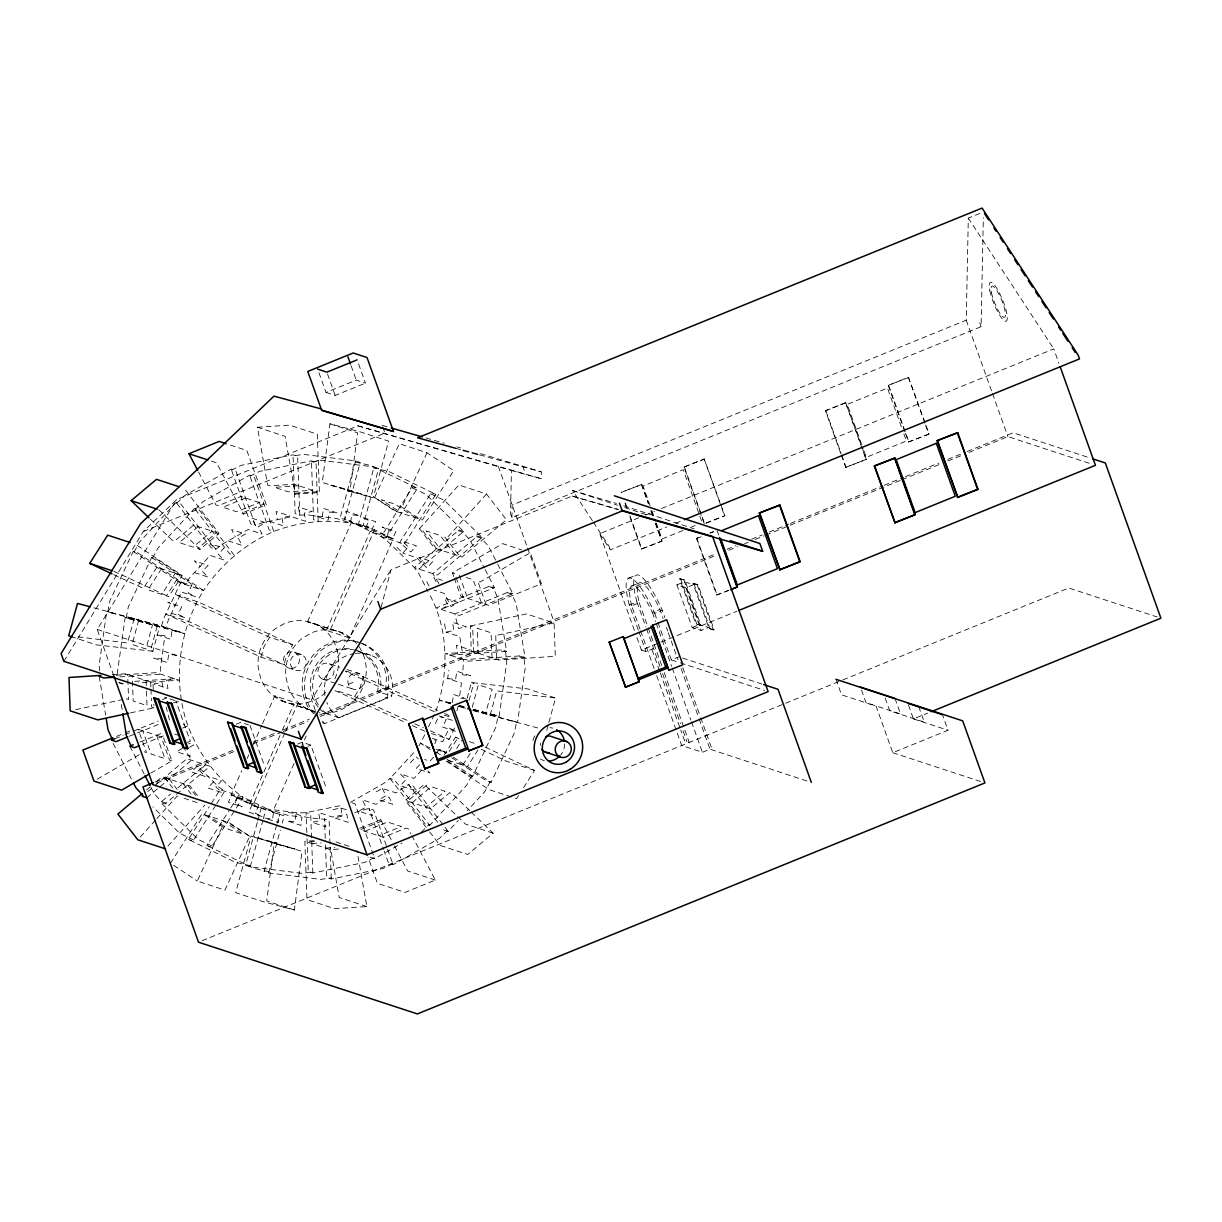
<?xml version="1.0" encoding="UTF-8"?>
<svg xmlns="http://www.w3.org/2000/svg" width="1222" height="1222" viewBox="0 0 1222 1222"><rect width="100%" height="100%" fill="white"/><g stroke="black" fill="none" stroke-linecap="round" stroke-linejoin="round"><path stroke-width="0.75" stroke-dasharray="5 3.75" d="M63.88 661.316L143.341 531.478L176.686 499.584L357.893 425.836L511.422 470.485L510.536 513.759L511.926 517.639L981.098 326.671L983.328 217.592M511.926 517.639L512.186 504.992L966.22 320.179L968.313 218.112L981.755 212.643M511.422 470.485L541.209 478.688L541.346 471.891L478.81 453.148M322.394 722.828L324.701 723.577L387.542 697.991L388.733 678.363A43.977 42.098 -71.9 0 0 362.048 643.398M329.925 423.79L357.572 432.848L349.92 491.55L347.613 490.786L373.184 497.751L388.581 441.127L360.948 432.069L329.925 423.79L322.272 482.491L370.892 497.003M294.365 910.023L266.717 900.95L274.354 842.264L276.661 843.012L251.09 836.047L235.693 892.671L263.341 901.744L294.365 910.023L302.002 851.322L253.397 836.81M119.817 676.866L160.708 674.162L160.632 666.326L164.924 635.791L156.951 634.798L170.775 639.32L171.951 631.041L179.924 632.034L125.163 617.416L117.541 671.52L118.152 676.942M322.303 516.723L323.463 508.428L337.287 512.965L329.314 511.972L328.138 520.251L314.314 515.73M288.163 812.554L296.136 813.547L294.96 821.841L286.987 820.848L300.811 825.385L301.987 817.09L287.567 815.288L273.743 810.751L272.567 819.046L264.594 818.053L278.417 822.574L279.594 814.295L272.369 812.141L276.966 813.653L243.132 797.218L220.097 789.672L210.199 805.237M465.735 698.816L459.35 698.022L461.458 683.037L447.634 678.5L448.81 670.206M452.339 702.772L453.499 694.478L463.871 697.884M473.556 709.57L499.111 716.398L506.733 662.293L505.511 651.433L500.898 649.936M107.796 611.657L109.873 600.857L133.213 551.412L137.826 552.924L185.102 584.483L189.486 577.96L210.23 555.414L224.054 559.951L218.295 554.269L223.916 548.143L210.092 543.622L215.866 549.289L221.93 544.447L248.234 529.477L262.058 533.999L258.316 526.713L265.449 522.649L251.625 518.113L255.367 525.414L262.547 522.711L291.814 516.753L305.637 521.29L304.293 513.103L312.236 511.483L298.412 506.947L299.772 515.149L307.333 514.859L336.707 518.525L350.531 523.047L351.707 514.768L359.68 515.76L345.857 511.224L344.696 519.518L351.921 521.657L347.308 520.16L381.142 536.595L404.177 544.141L435.872 494.33L388.718 471.432L373.749 468.041M126.233 617.706L128.31 606.906L151.65 557.461L156.263 558.973L203.539 590.516C179.97 628.475 173.096 675.567 185.484 718.567C195.673 750.339 215.683 778.139 243.132 797.218L211.437 847.029L206.839 845.517L229.614 809.712M381.111 607.456L390.948 569.803L572.156 496.056L617.736 509.162M134.114 618.683L127.516 642.955L74.374 636.433M138.712 620.196L132.113 644.468L145.937 648.989L152.536 624.732M157.149 626.229L150.55 650.501L152.857 651.265L159.456 626.993L131.808 617.935M257.277 822.528L245.622 865.359L250.235 866.872L302.292 873.379L312.801 871.821M257.766 820.741L261.157 808.246L298.504 812.92L306.08 812.615L343.306 805.069M355.617 460.893L340.083 518.006L344.696 519.518L360.215 462.405L355.617 460.893L303.56 454.385L293.051 455.943M250.235 866.872L262.822 820.604M263.31 818.786L265.77 809.758L253.932 806.108L258.545 807.62L231.936 794.697L228.346 802.274L242.17 806.795L234.945 803.282L238.519 795.705L230.607 808.154M276.676 825.003L264.059 871.408L268.672 872.92L320.714 879.412L331.223 877.87M277.165 823.216L279.594 814.295L284.191 815.807L282.236 823.032M133.213 551.412L180.489 582.97L203.539 590.516C220.953 564.442 244.935 543.897 273.804 531.448C302.46 520.541 333.27 518.25 363.117 525.567L378.652 468.454L374.039 466.941L358.52 524.055L370.342 527.705L365.745 526.193L372.068 529.263L375.643 521.687L361.819 517.166L369.044 520.664L365.47 528.24L358.245 524.742M268.672 872.92L280.312 830.074M467.186 698.159L471.417 682.548L527.904 688.948L555.552 698.006L548.709 723.18M469.019 700.634L473.724 683.312L471.417 682.548M472.211 707.355L478.337 684.824L492.161 689.345L485.562 713.617M490.159 715.13L496.758 690.858L555.552 698.006M546.753 730.374L548.22 724.982M93.804 607.792L161.487 625.985L163.748 618.454L180.489 582.97M260.912 657.069L264.044 646.575L269.665 637.227L292.7 644.773L287.078 654.137L283.947 664.615L260.912 657.069L165.825 614.04L188.86 621.601L283.947 664.615M345.643 670.939L363.377 676.744L360.23 687.238L354.609 696.586L335.118 690.201M456.829 710.837L458.174 706.301L465.475 708.256M294.013 763.521L272.766 811.622L249.731 804.061L231.019 794.972L241.773 770.639M247.15 758.465L248.692 754.982M253.29 744.549L261.737 725.425M262.516 723.684L274.797 695.868L297.832 703.414L306.722 709.004L315.093 711.494L283.687 701.459L274.797 695.868M307.501 621.815L351.508 522.191L374.543 529.737L393.255 538.826L349.477 637.945L326.442 630.384L317.552 624.793L307.501 621.815L340.587 632.354L349.477 637.945M249.731 804.061L281.595 731.917M282.358 730.206L293.738 704.437M326.442 630.384L370.22 531.28L393.255 538.826M284.787 732.986L254.069 802.533L231.019 794.972M285.551 731.245L297.832 703.414M330.536 629.376L374.543 529.737M300.841 748.063L306.157 736.041M170.53 863.19L201.951 813.821L229.599 822.88L249.685 836.276L224.955 890.12L197.307 881.062L222.037 827.218L224.344 827.981L204.257 814.57M374.604 497.522L399.319 443.678L426.967 452.736L453.759 470.623L422.338 519.992L394.691 510.933L374.604 497.522L396.982 511.682M426.967 452.736L402.237 506.58L399.945 505.832L420.032 519.243M252.206 804.55L248.631 812.126L262.455 816.647L255.23 813.134L258.804 805.558L244.98 801.036M424.737 734.85L418.993 745.894M428.464 726.922L435.414 712.212L345.521 671.535M435.903 711.189C448.963 673.551 448.978 628.536 428.861 593.235M435.399 723.531L438.973 715.955L452.797 720.491M434.727 743.77L436.147 740.731L431.824 738.638M431.473 733.567L449.192 739.386L455.363 726.311M447.542 761.169L468.026 774.84L472.624 776.352L495.964 726.907L498.041 716.107L493.444 714.595M451.789 757.747L486.448 780.889L491.061 782.401L514.401 732.94L516.478 722.156L511.865 720.644M134.13 552.023L139.323 542.339L176.09 502.395L180.688 503.907L215.866 549.289L211.253 547.792L176.09 502.395M152.567 558.072L157.745 548.388L194.512 508.428L199.125 509.941L234.303 555.338L229.69 553.826L194.512 508.428M471.707 775.741L466.529 785.425L429.762 825.385L425.149 823.872L389.986 778.475L415.113 751.179M490.144 781.775L484.951 791.474L467.201 810.751M113.845 675.812L97.225 629.422L176.686 499.584M315.322 710.349L311.488 699.641L390.948 569.803M161.457 568.704L147.999 589.859L161.823 594.396L175.281 573.225M113.692 574.676L143.386 588.347L156.859 567.191L179.894 574.737L166.421 595.908L168.728 596.657L182.2 575.501L135.321 544.218M250.541 865.756L235.556 862.381L188.402 839.468L209.206 806.795M215.683 805.359L193.015 840.98L188.402 839.468M216.691 803.786L224.711 791.184L218.524 786.815L197.292 765.889L191.655 772.014L205.479 776.55L199.721 770.868L205.342 764.743L175.983 789.427M355.312 462.008L370.297 465.399L417.435 488.296L385.755 538.092L389.329 530.516L382.104 527.018L395.928 531.539L392.354 539.116L379.294 532.777L365.47 528.24M443.998 755.288L455.546 737.156L457.853 737.905L448.23 753.027M456.692 748.49L462.451 739.417M462.817 765.109L470.516 753.012M478.001 749.987L467.415 766.622L444.38 759.061M518.586 795.522L516.601 798.653L513.148 797.523M523.581 787.686L534.549 770.44L483.194 746.214M436.544 753.241L439.172 749.33L446.931 752.951M140.331 836.948L155.576 820.023M156.859 818.618L177.175 796.041L179.481 796.805M419.452 528.698L458.83 484.981L486.478 494.039L506.412 519.762L462.038 557.049L434.39 547.991L419.452 528.698L421.758 529.462L436.697 548.739M167.979 846.006L204.822 805.115M486.478 494.039L447.099 537.756L444.793 537.008L459.732 556.3M396.982 547.441L402.741 553.123L408.377 546.998L402.618 541.315L416.427 545.852L410.806 551.977L399.579 542.629L431.259 492.833L435.872 494.33M213.483 781.836L207.847 787.961L221.671 792.482L215.897 786.815L221.533 780.69L207.709 776.153M410.409 762.803L416.045 756.678L418.352 758.954M419.558 764.804L416.167 768.485L429.991 773.007L427.685 770.731M421.682 770.089L414.044 778.399L400.22 773.862L405.994 779.544L400.358 785.67L414.182 790.191L408.408 784.509L396.081 792.925L382.257 788.389L375.123 792.452M433.566 757.182L429.869 761.214L424.676 759.504M443.586 829.906L448.184 831.418L458.326 820.405M176.778 503.265L184.553 495.643L231.141 469.095L235.754 470.607L255.367 525.414L250.77 523.902L231.141 469.095M195.199 509.314L202.974 501.677L249.578 475.144L254.191 476.656L273.804 531.448L269.191 529.936L249.578 475.144M421.3 832.136L429.075 824.499M447.512 830.532L439.721 838.17L393.133 864.718L388.52 863.206L384.227 851.215M198.285 526.606L179.267 542.583L193.091 547.105L212.109 531.127M150.382 519.151L172.348 540.323L174.654 541.071L193.672 525.093L216.706 532.639L197.689 548.617L199.996 549.381L219.013 533.388L184.14 488.388M146.487 789.992L150.795 786.388M156.508 781.576L162.236 776.764L189.884 785.822L199.079 797.691M147.755 791.612L153.361 786.922M154.751 785.746L186.92 758.709L209.955 766.255L165.199 803.877L160.601 802.365L170.393 794.132M146.777 797.829L191.518 760.221L183.728 747.665M412.211 487.761L426.05 494.391L463.673 531.448L418.932 569.07L424.569 562.945L418.795 557.263L432.619 561.799L426.982 567.909L416.565 557.644L402.741 553.123M430.648 493.795L444.487 500.424L482.11 537.497L437.369 575.104L414.319 567.558L387.313 540.964L381.142 536.595L412.837 486.784L417.435 488.296M469.783 810.69L451.926 793.49L449.62 792.742L430.602 808.72L407.568 801.174L426.585 785.181L424.278 784.432L405.261 800.41L428.51 830.425M412.181 802.686L431.183 786.693L445.007 791.23L426.004 807.207M471.157 812.004L493.138 833.175L467.782 854.484L440.134 845.425L429.67 831.922M97.225 779.208L142.562 752.737M453.729 576.54L452.445 572.965L502.639 543.637L521.641 549.869M150.78 773.144L171.828 760.848L163.488 737.569L135.856 728.495M182.292 748.475L176.579 751.729L190.403 756.25L188.157 751.881M189.517 747.345L193.809 744.901L188.616 743.205M350.47 802.365L383.907 783.317L389.986 778.475L394.584 779.987L429.762 825.385M370.098 857.157L374.696 858.669L402.007 843.119M231.523 470.165L241.146 465.338L293.005 454.798L297.618 456.31L299.772 515.149L295.159 513.637L293.005 454.798M249.96 476.198L259.568 471.371L311.442 460.847L316.04 462.359L318.194 521.183L313.58 519.671L311.442 460.847M374.314 857.6L364.706 862.427L312.847 872.966L308.234 871.454L307.028 838.368M392.751 863.649L383.128 868.475L331.269 879.015L326.656 877.503L325.327 840.721M318.942 372.725L325.984 392.43L356.259 380.103L365.47 383.128L357.786 361.636M325.984 392.43L335.21 395.439L365.47 383.128M245.561 498.011L222.862 507.252L236.686 511.774L259.385 502.532M198.514 471.921L215.958 504.976L218.249 505.74L240.963 496.499L263.998 504.044L241.299 513.286L243.59 514.05L266.304 504.808L246.844 450.475L227.842 444.243M162.312 699.671L166.849 697.823M634.371 630.399L599.727 533.678L638.602 517.853M645.674 514.981L654.503 511.392M661.56 508.505L1053.761 348.881L1058.894 363.209M116.426 736.408L123.483 733.536M125.255 732.818L130.555 730.664M114.776 738.775L123.132 735.369M124.797 734.697L131.472 731.978M133.137 731.291L158.188 721.102M129.303 736.24L160.739 723.455M485.149 569.589L494.406 587.645L440.974 609.381L448.123 605.318L444.38 598.032L458.204 602.553L451.055 606.616L444.289 593.449L433.932 590.043M599.727 533.678L610.328 549.885L666.769 526.911M675.583 523.322L680.883 521.168M139.888 742.09L163.259 732.574M142.5 744.412L163.458 735.888M182.674 728.068L187.898 725.929L183.3 724.432M497.675 564.136L512.843 593.678L459.411 615.43L436.376 607.869L489.793 586.132L494.406 587.645M682.961 530.455L662.003 538.978L656.321 523.092M691.683 526.911L695.181 525.491M187.256 742.365L190.281 741.128L175.831 700.771M236.243 724.172L240.78 722.324L248.463 724.845M348.346 684.335L355.908 681.25M628.49 578.22L636.051 575.15M631.759 585.918L639.32 582.833M155.194 781.988L233.982 749.911M253.244 742.075L274.263 733.521M283.015 729.962L309.273 719.269M319.584 715.069L716.26 553.612M726.876 549.289L735.705 545.699M751.606 539.223L762.223 534.915M769.28 532.028L788.725 524.116M790.497 523.398L882.391 485.989M884.163 485.271L903.593 477.359M905.365 476.641L938.939 462.985M947.783 459.38L965.456 452.186M967.213 451.468L1013.16 432.771L1089.062 457.639M156.34 783.21L235.693 750.904M253.336 743.724L281.549 732.253M283.305 731.535L308.005 721.484M320.24 716.504L716.398 555.246M728.77 550.221L737.599 546.616M744.672 543.744L748.2 542.308M755.272 539.437L764.101 535.832M765.873 535.114L900.14 480.46M901.897 479.742L940.772 463.932M947.829 461.045L961.974 455.302M969.031 452.415L1007.906 436.605L1091.872 464.131M319.293 708.363A35.453 33.941 -71.9 0 0 324.548 713.052L338.601 717.65L391.575 696.097A35.453 33.941 -71.9 0 0 355.327 653.419M679.722 578.846L684.671 579.9L700.786 624.916L700.023 625.221L695.837 623.862L679.722 578.846L684.671 579.9M676.896 584.849L684.457 581.764L693.454 584.712L685.878 587.782L676.896 584.849L692.187 627.528L701.168 630.476L708.729 627.39L695.837 623.862M638.327 630.109L629.345 605.043L636.922 601.957A48.468 10.876 67.9 0 1 638.48 575.073A48.468 10.876 67.9 0 1 662.263 610.267L664.829 617.431M639.992 629.086L631.652 605.791L639.228 602.721A40.876 9.18 67.9 0 1 641.26 582.833A40.876 9.18 67.9 0 1 659.956 609.518L663.164 618.469M297.588 744.091L302.124 742.243L310.877 745.115L325.892 787.029M693.027 583.551L697.976 584.605L714.091 629.62L713.327 629.926L709.142 628.566L693.027 583.551L697.976 584.605M307.852 746.352L310.877 745.115M631.652 605.791A40.876 9.18 67.9 0 1 633.683 585.903A40.876 9.18 67.9 0 1 652.395 612.589L659.956 609.518M629.345 605.043A48.468 10.876 67.9 0 1 630.903 578.143A48.468 10.876 67.9 0 1 654.702 613.352L662.263 610.267M692.187 627.528L699.748 624.457M636.922 637.563L641.413 650.104L659.086 642.909M660.858 642.192L736.82 611.275M641.413 650.104L646.026 651.601L653.587 648.531L651.295 647.767L659.62 671.061M709.142 628.566L714.091 629.62M657.894 622.303L671.367 659.911L678.928 656.84M359.726 828.302L380.684 819.763L382.99 820.527L360.276 829.753L383.326 837.314L406.025 828.073L408.331 828.822L410.943 833.786M364.889 831.266L387.588 822.024L401.412 826.561L378.713 835.802M202.042 940.757L841.042 680.669M842.798 679.951L1068.746 587.996L1157.28 617.003M656.672 675.644L681.677 745.496L702.406 752.294L709.982 749.208L807.742 781.255M411.814 835.436L435.353 880.069L405.078 892.396L377.43 883.338L368.021 857.05M908.511 705.109L913.445 718.918L927.59 713.159M835.985 679.31L841.53 694.829L876.098 706.148L892.763 752.721L948.012 730.237L942.452 714.717M641.779 484.431L621.173 492.405L641.779 484.431L648.745 503.892M704.254 523.673L683.984 467.048L704.147 458.922L724.86 515.699L704.682 523.826L701.52 514.981M683.984 467.048L704.59 459.075M840.644 453.194L825.446 410.729L845.609 402.603L861.25 445.22M904.723 431.381L888.257 385.388L908.42 377.247L925.329 423.408M825.446 410.729L846.052 402.756M888.257 385.388L908.847 377.415M630.048 517.166L641.443 549.014L662.049 541.041L655.71 523.352M705.934 522.985L724.86 515.699M641.443 549.014L662.049 541.041M841.286 454.966L845.716 467.354L866.322 459.38L861.892 446.992M905.365 433.153L908.526 441.997L929.132 434.024L925.955 425.18M845.716 467.354L866.322 459.38M908.526 441.997L929.132 434.024M728.938 590.425L716.749 595.007L696.479 538.398L701.52 536.366M709.921 532.975L713.281 531.616M696.479 538.398L701.947 536.534M710.349 533.143L713.709 531.784M716.749 595.007L728.511 590.272M75.627 709.661L122.658 699.549M470.348 625.97L526.438 613.933L554.085 622.991L555.307 656.321L498.912 660.033L471.264 650.975L470.348 625.97L472.654 626.733L473.571 651.723M130.403 712.884L153.926 707.828L153.789 704.269M554.085 622.991L497.996 635.043L495.689 634.279L496.606 659.284M444.594 623.923L445.938 632.11L453.881 630.506L452.537 622.303L466.361 626.84L458.418 628.459L454.798 613.918L508.23 592.166L512.843 593.678M173.57 702.665L178.336 701.688L164.512 697.166M332.995 809.606L340.953 807.986L347.858 810.247M354.777 812.523L368.907 808.399L373.504 809.911L393.133 864.718M311.473 461.992L321.982 460.434L374.039 466.941M257.43 427.257L289.645 425.134L317.292 434.192L319.431 492.527L295.25 494.116L292.959 493.367L317.124 491.763L294.074 484.218L269.909 485.806L267.618 485.058L257.43 427.257L285.077 436.315L295.25 494.116M298.687 485.73L274.522 487.318L288.346 491.855L312.511 490.266M112.21 674.636L125.362 673.78L153.01 682.838L153.33 691.759M116.289 675.277L156.111 672.65L179.145 680.211L138.239 682.899M488.754 586.545L493.367 588.057L497.782 597.894L506.611 651.372L449.742 655.114L457.685 653.495L456.341 645.308L470.165 649.844L462.206 651.448L459.762 636.647L445.938 632.11M134.726 681.326L174.532 678.699L166.589 680.303L167.949 688.505L154.125 683.969L162.068 682.35L163.29 689.758M507.191 592.594L511.804 594.106L516.219 603.943L525.048 657.405L468.179 661.148L445.129 653.602L502.013 649.86L506.611 651.372M314.146 840.675L304.858 841.286L306.982 899.621L334.629 908.679L366.86 906.556L356.992 850.619M314.589 841.546L307.15 842.034L330.2 849.596L339.487 848.985M311.763 843.547L321.065 842.936M325.587 848.083L334.889 847.472M152.857 651.265L96.37 644.849L72.174 636.922M447.634 678.5L455.607 679.493L456.784 671.214L470.607 675.735L462.634 674.743L463.566 659.651L520.435 655.893L525.048 657.405M176.64 655.313L168.667 654.305L167.49 662.599L153.667 658.078L161.655 659.07M450.735 702.574L444.35 701.779L449.833 703.246M268.962 871.805L253.993 868.414L206.839 845.517M352.455 490.969L329.192 484.752L366.279 495.49M450.49 703.139L439.752 700.267L451.269 704.04M459.441 705.522L466.59 707.431M473.754 709.34L499.111 716.398M111.339 612.894L166.1 627.497L168.361 619.951L181.528 592.059L195.352 596.58L188.127 593.067L191.701 585.491L177.877 580.969L185.102 584.483M458.953 705.674L469.905 708.592M472.777 710.211L517.548 722.431L525.17 668.327L523.948 657.482L519.335 655.97M129.776 618.928L184.522 633.546L161.487 625.985M471.906 710.257L458.174 706.301M473.739 710.746L539.513 728.434M257.995 838.323L295.082 849.061L271.819 842.844M357.893 425.836L541.209 478.688M455.837 448.337L461.29 449.833M479.482 454.844L541.346 471.891M382.165 425.378L389.451 427.471M425.928 437.95L444.166 443.189M456.921 446.87L460.572 447.909M592.38 520.664L572.706 490.572L616.423 503.464M572.156 496.056L618.668 509.849M623.678 505.725L694.065 528.79M572.706 490.572L617.522 505.266M624.702 507.604L646.209 514.661M463.673 531.448L459.075 529.936L414.319 567.558L418.841 573.714L428.021 591.616M482.11 537.497L477.497 535.984L432.756 573.592L440.546 586.148M458.204 530.669L462.817 532.181L469.981 540.048L484.294 567.94M476.641 536.718L481.239 538.215L488.418 546.081L496.835 562.502M211.391 461.091L216.584 462.802L243.59 514.05M913.445 718.918L948.012 730.237M452.445 572.965L454.752 573.714M466.269 577.487L473.174 579.763L481.514 603.042M269.512 521.29L283.336 525.827L281.976 517.624L289.92 516.02L276.096 511.483L277.455 519.671M682.533 658.016L761.795 683.984M442.501 580.389L433.871 577.548L436.865 583.383M671.367 659.911L678.531 662.263M680.333 662.843L764.544 690.445M892.763 752.721L981.312 781.744M228.193 540.888L242.017 545.424L238.275 538.123L245.408 534.06L231.584 529.523L235.327 536.825M194.42 572.599L208.244 577.135L202.47 571.453L208.107 565.328L194.283 560.806L200.041 566.473M315.245 624.045L342.893 633.103M370.831 655.236L356.778 650.623A35.453 33.941 -71.9 0 1 377.522 691.484L391.575 696.097M113.921 571.3L168.728 596.657M473.403 709.631L492.466 715.878M294.471 652.304A8.386 8.019 -71.9 0 1 296.32 666.586A8.386 8.019 -71.9 0 1 283.412 661.423A8.386 8.019 -71.9 0 1 294.471 652.304L301.391 654.58A8.386 8.019 -71.9 0 1 303.224 668.862A8.386 8.019 -71.9 0 1 290.332 663.683A8.386 8.019 -71.9 0 1 301.391 654.58M329.344 663.775A8.386 8.019 -71.9 0 1 330.612 678.134A8.386 8.019 -71.9 0 1 317.934 672.406A8.386 8.019 -71.9 0 1 329.344 663.775L339.915 667.227M346.972 669.549L359.299 673.582A8.386 8.019 -71.9 0 1 360.551 687.955A8.386 8.019 -71.9 0 1 347.888 682.212A8.386 8.019 -71.9 0 1 359.299 673.582M171.492 613.322L185.316 617.858L178.091 614.345L181.666 606.769L167.842 602.232L175.067 605.745M388.092 688.887L385.785 688.123L386.427 677.614A43.977 42.098 -71.9 0 0 361.483 643.337M444.273 715.114L451.361 717.436M385.236 697.243L387.542 697.991M288.331 667.915L295.235 670.175M322.577 679.096L336.676 683.724M338.433 684.305L352.532 688.918M112.409 613.169L106.726 611.382L99.104 665.486L99.715 670.909M125.163 617.416L130.83 619.218M469.37 741.678L476.275 743.954M534.549 770.44L506.901 761.382L481.224 749.269M432.389 738.363L442.746 741.754L449.222 728.068L456.432 731.581L442.624 727.044L446.198 719.468L440.409 716.657M97.225 629.422L311.488 699.641M436.04 749.453L446.397 752.844L439.172 749.33L445.48 753.546M281.381 700.71L309.029 709.768M511.422 796.958L488.953 789.595L445.205 760.405M118.763 682.365L123.376 683.877M119.191 682.945L122.261 683.953M126.278 698.77L128.585 699.534L127.668 674.529M153.926 707.828L151.62 707.08L151.299 698.144M493.138 833.175L465.49 824.117L424.278 784.432M174.715 734.086L179.894 735.781M352.012 802.869L355.083 803.877L374.696 858.669M144.181 751.79L146.487 752.538L138.147 729.259M171.828 760.848L169.522 760.084L161.197 736.805M296.136 813.547C306.478 819.534 318.285 817.61 329.115 820.176L331.269 879.015M335.928 841.958L349.752 846.495M435.353 880.069L407.705 871.011L392.888 842.905M184.094 798.317L197.918 802.839M166.07 803.144L161.472 801.632L154.293 793.765L150.932 787.197M249.685 836.276L227.292 822.116M193.626 840.018L179.802 833.389L152.918 806.917M212.063 846.052L198.224 839.422L160.601 802.365M366.86 906.556L339.212 897.498L330.337 847.152M292.7 644.773L198.117 601.972L175.082 594.427L269.665 637.227M363.377 676.744L437.705 710.379M444.625 713.511L451.544 716.642M354.609 696.586L407.919 720.705M414.793 723.821L423.392 727.716M430.281 730.817L449.192 739.386M335.011 690.598L405.521 722.492M412.394 725.608L426.157 731.825M455.546 737.156L458.968 738.76M415.419 517.731L395.332 504.319L381.508 499.798L401.595 513.194M453.24 757.151L491.061 782.401M151.65 557.461L198.926 589.004M429.991 747.895L420.75 743.297L430.205 749.605M436.162 752.019L440.806 755.12M446.992 759.244L472.624 776.352M222.679 820.619L242.766 834.015L228.942 829.494L208.855 816.082M173.677 865.298L197.307 881.062M158.799 509.696L199.996 549.381M315.062 713.48L311.534 709.783A43.977 42.098 -71.9 0 1 313.214 658.841A43.977 42.098 -71.9 0 1 360.276 642.772M322.257 721.011L324.701 723.577M313.932 713.953L309.227 709.035A43.977 42.098 -71.9 0 1 311.503 657.314A43.977 42.098 -71.9 0 1 359.742 642.635M455.134 554.788L440.18 535.496L426.356 530.974L441.31 550.251M448.184 831.418L413.021 786.021L408.408 784.509L438.087 822.818M187.577 785.059L195.627 795.446M182.979 783.546L191.014 793.933M169.155 779.025L177.19 789.412M164.542 777.513L172.592 787.9M968.313 218.112L1053.761 348.881M593.403 522.252L608.938 546.005L610.328 549.885M380.684 819.763L392.018 841.255M426.722 581.626L430.48 588.912M382.257 788.389L385.999 795.675L378.866 799.753L392.69 804.275L388.947 796.988L376.04 804.336L362.216 799.799L365.958 807.1L358.825 811.164L372.649 815.7L368.907 808.399L383.616 849.504M129.868 746.168L144.196 774.076M113.127 743.419L132.495 781.163M979.708 322.791L981.098 326.671M966.22 320.179L991.867 391.819M992.508 393.621L1007.906 436.605M908.42 377.247L924.886 423.255M925.528 425.012L928.689 433.856M888.684 385.556L908.954 442.165M901.378 426.86L887.478 388.031L847.32 404.375L863.114 448.489M903.898 433.917L906.434 440.974L866.276 457.318L863.755 450.261M845.609 402.603L865.879 459.212M825.873 410.898L841.087 453.362M841.714 455.134L846.159 467.507M918.73 706.591L924.29 722.11L889.738 710.776L884.178 695.257M895.008 698.449L900.568 713.984L866.016 702.65L860.456 687.131M704.147 458.922L724.417 515.531M717.07 530.424L718.979 535.725M684.412 467.216L700.893 513.209M701.535 520.878L683.205 469.691L643.047 486.035L651.265 508.978M696.907 538.566L717.177 595.175M697.212 584.91L713.327 629.926M693.791 583.23L709.906 628.245M683.908 580.206L700.023 625.221M685.878 587.782L701.168 630.476M680.486 578.525L696.601 623.541M651.891 510.75L655.695 521.336M651.28 510.964L653.174 516.264M641.351 484.263L648.317 503.724M650.852 510.796L652.747 516.112M655.282 523.184L661.621 540.872M625.404 503.174L627.314 508.489M629.849 515.562L641.886 549.182M624.977 503.021L626.886 508.321M682.777 667.579L700.099 715.939M700.741 717.726L712.289 749.972M666.372 627.421L667.655 631.01M668.297 632.797L677.92 659.666M681.128 668.617L698.434 716.978M699.076 718.765L709.982 749.208M654.702 613.352L657.253 620.516M652.395 612.589L655.603 621.54M656.245 623.342L671.626 666.326M672.268 668.113L690.873 720.048M691.515 721.851L702.406 752.294M639.228 602.721L647.553 626M648.195 627.787L661.667 665.41M664.233 672.574L689.239 742.411L684.641 740.914L680.791 730.16M636.922 601.957L645.903 627.039M646.545 628.826L660.002 666.433M662.568 673.597L680.532 723.745M683.098 730.909L686.932 741.662M660.262 672.848L680.15 728.373M640.634 630.873L654.106 668.48M638.969 631.911L646.026 651.601M522.558 465.735L525.338 473.494M498.286 466.178L526.942 546.188M527.583 547.975L553.872 621.402M486.127 604.554L477.787 581.275L480.093 582.023L530.287 552.695L541.392 583.749L488.433 605.302L460.786 596.244L454.37 578.342M459.35 575.226L467.69 598.505M456.035 577.303L463.092 597.008M382.715 426.936L384.945 433.138L143.341 531.478L142.226 528.378M351.126 365.775L356.259 380.103M327.511 373.947L335.21 395.439M302.124 742.243L303.377 745.741M249.991 725.349L264.166 764.926M156.584 735.293L164.924 758.587L151.1 754.05L142.76 730.771M169.476 719.895L166.161 707.156M340.953 807.986L342.297 816.174L334.354 817.793L348.178 822.33L346.819 814.127L332.46 817.044L318.637 812.523L319.996 820.71L312.038 822.33L325.862 826.851L324.517 818.664L325.251 838.888M121.314 704.575L122.536 711.937M99.226 676.408L105.627 715.114M492.008 657.772L491.091 632.767L477.267 628.245L478.184 653.235M312.847 872.966L310.694 814.127L306.08 812.615L306.951 836.52M150.703 682.075L150.902 687.436M150.963 689.223L151.222 696.372M146.105 680.562L146.426 689.498M146.487 691.285L147.007 705.568L133.183 701.031L132.281 676.041M318.132 707.003A35.453 33.941 -71.9 0 1 315.841 665.44A35.453 33.941 -71.9 0 1 353.464 649.585M354.044 649.951A35.453 33.941 -71.9 0 1 379.828 692.248M326.854 713.801A35.453 33.941 -71.9 0 1 320.439 707.752M318.362 704.911A35.453 33.941 -71.9 0 1 318.117 666.219A35.453 33.941 -71.9 0 1 352.303 649.646M338.601 717.65A35.453 33.941 -71.9 0 1 326.839 702.406M324.93 695.501A35.453 33.941 -71.9 0 1 353.555 653.678M564.64 743.969A16.772 16.054 -71.9 0 1 560.852 754.799M544.309 760.603A16.772 16.054 -71.9 0 1 540.43 759.03M532.96 740.44A16.772 16.054 -71.9 0 1 536.183 733.948M549.946 727.701A16.772 16.054 -71.9 0 1 552.726 728.144M540.491 745.344A8.386 8.019 -71.9 0 1 540.582 743.159M356.763 643.704A41.915 40.127 -71.9 0 0 312.068 632.629L302.75 637.93A41.915 40.127 -71.9 0 0 285.826 676.27L288.132 686.84A41.915 40.127 -71.9 0 0 317.369 712.441M358.917 646.514A41.915 40.127 -71.9 0 1 360.016 692.843A41.915 40.127 -71.9 0 1 319.079 712.747M334.889 678.928A41.915 40.127 -71.9 0 0 327.954 633.302A41.915 40.127 -71.9 0 0 284.421 623.571L275.103 628.872A41.915 40.127 -71.9 0 0 258.178 667.212L260.485 677.767A41.915 40.127 -71.9 0 0 291.432 703.689L301.941 703.841L312.206 701.184A41.915 40.127 -71.9 0 0 328.122 689.682M989.789 290.408A21.003 4.72 67.9 0 0 1005.217 321.203A21.003 4.72 67.9 0 0 999.779 293.677A21.003 4.72 67.9 0 0 989.789 290.408M991.485 292.684A16.772 3.758 67.9 0 0 1003.812 317.277A16.772 3.758 67.9 0 0 999.474 295.312A16.772 3.758 67.9 0 0 991.485 292.684"/><path stroke-width="1.5" d="M321.646 409.034L273.957 396.142L140.561 523.719L61.1 653.556L63.88 661.316L301.177 739.096L380.638 609.259L622.242 510.918L762.65 551.259L759.87 543.5L614.376 495.811M111.981 573.866L89.725 563.373L107.673 535.16L130.143 542.522M149.008 517.838L131.151 500.638L156.492 479.33L178.962 486.692M142.195 793.597L117.877 814.051L137.796 839.774L165.444 848.832M149.16 774.091L121.635 790.16L93.987 781.102L82.882 750.064L112.898 737.844M357.145 359.848L326.87 372.16L317.659 369.136M197.643 470.271L188.936 453.729L219.196 441.417L226.116 443.678M153.697 698.037L158.631 699.106L174.746 744.122L173.998 744.427L169.812 743.052L153.697 698.037L158.631 699.106M166.864 702.36L171.798 703.414L187.928 748.429L187.165 748.75L182.979 747.375L166.864 702.36L171.798 703.414M114.776 738.775L111.446 740.135L116.044 741.647L127.73 736.881M684.396 519.732L1079.5 358.917L1078.11 355.037L982.06 208.076L417.634 437.797L455.837 448.337M133.213 744.809L129.868 746.168L134.481 747.681L139.491 745.649M169.812 743.052L174.746 744.122M179.787 738.806L173.738 741.265L182.72 744.213M227.521 722.233L232.455 723.302L248.585 768.317L247.822 768.623L243.636 767.248L227.521 722.233L232.455 723.302M182.979 747.375L187.928 748.429M721.835 530.608L758.495 515.684L777.452 568.642L737.309 584.987L720.873 539.085M240.917 726.632L245.866 727.686L261.982 772.701L261.218 773.007L257.032 771.647L240.917 726.632L245.866 727.686M153.437 782.691L142.928 786.968L198.514 942.193L417.389 1013.924L984.932 782.92L962.692 720.843L835.985 679.31M288.85 742.121L293.799 743.19L309.914 788.205L309.151 788.511L304.965 787.136L288.85 742.121L293.799 743.19M254.955 761.902L247.379 764.987L256.605 767.996M243.636 767.248L248.585 768.317M302.063 747.131L306.997 748.185L323.127 793.2L322.364 793.521L318.178 792.146L302.063 747.131L306.997 748.185M408.652 723.775L422.629 718.261L438.744 763.276L424.996 768.867L408.652 723.775L424.996 768.867M469.004 750.95L452.659 705.873L466.636 700.343L482.751 745.359L468.774 750.888L482.751 745.359M609.259 642.13L623.22 636.616L639.335 681.632L625.603 687.222L609.259 642.13L625.603 687.222M652.762 625.267L666.738 619.737L682.854 664.753L668.892 670.282L652.762 625.267L668.892 670.282M423.072 720.079L453.331 707.752L451.04 707.003M623.77 638.724L653.281 626.703M738.577 610.542L1095.447 465.292L1060.177 366.783M304.965 787.136L309.914 788.205M315.612 784.768L309.563 787.228L318.316 790.099L307.684 760.42M437.171 759.763L465.765 748.124L468.072 748.887L437.797 761.199M637.93 678.393L665.715 667.09L668.022 667.838L638.51 679.86M424.767 768.791L438.744 763.276M625.374 687.146L639.335 681.632M113.845 675.812L152.811 784.646L367.074 854.865L768.134 691.621L712.548 536.397L621.387 510.2M931.133 711.723L1160.9 618.195L1105.314 462.97L1092.667 458.83M874.31 466.025L894.901 458.036L915.171 514.661L895.008 522.802L874.31 466.025L894.901 458.036M937.106 440.668L957.712 432.695L977.982 489.304L957.819 497.446L937.106 440.668L957.712 432.695M759.29 513.057L779.88 505.068L800.15 561.692L779.987 569.834L759.29 513.057L779.88 505.068M894.58 522.634L915.171 514.661M957.376 497.278L977.982 489.304M731.871 588.912L737.34 587.034L719.605 537.497M779.56 569.666L800.15 561.692M730.619 589.752L737.34 587.034M128.6 713.281L97.836 719.88L70.189 710.822L68.982 677.492L100.922 675.384M113.31 677.293L103.839 677.92L99.226 676.408M90.184 606.815L77.521 603.439L68.722 635.791L72.174 636.922M463.123 450.338L468.576 451.835M472.211 452.843L477.665 454.34M391.284 428.005L422.277 436.911M321.676 410.271L393.484 431.473L367.012 357.511L353.189 352.99L307.776 371.473L321.676 410.271L393.484 431.473M730.16 540.613L762.65 551.259M188.936 453.729L207.939 459.961M860.456 687.131L895.008 698.449M907.9 703.383L942.452 714.717M623.22 636.616L639.106 681.555M763.597 684.58L778.002 689.3L811.347 782.431M131.151 500.638L157.058 509.131M89.725 563.373L112.195 570.735M466.636 700.343L482.522 745.283M566.641 741.54A8.386 8.019 -71.9 0 0 555.231 750.171A8.386 8.019 -71.9 0 0 567.909 755.914A8.386 8.019 -71.9 0 0 566.641 741.54L551.901 736.713A8.386 8.019 -71.9 0 0 545.745 736.622M545.134 752.034L559.875 756.876M422.629 718.261L438.515 763.2M159.288 700.909L168.269 703.857M233.219 725.394L242.43 728.419M294.563 745.328L303.316 748.2M259.186 771.785L261.982 772.701M320.332 792.299L323.127 793.2M142.164 796.316L146.777 797.829M143.035 795.583L135.871 787.732L133.335 782.798M984.489 213.545L988.659 219.945M993.883 227.934L995.976 231.126M1000.146 237.511L1003.277 242.307M1007.463 248.692L1010.594 253.489M1014.764 259.874L1017.895 264.67M1021.027 269.466L1025.197 275.851M1028.328 280.648L1032.514 287.033M1035.645 291.829L1038.776 296.625M1041.908 301.406L1046.078 307.807M1049.209 312.588L1053.395 318.988M1058.619 326.977L1060.696 330.169M1062.789 333.362L1068.013 341.35M1072.183 347.735L1075.314 352.532M145.036 775.71L150.092 785.563M130.907 745.741L126.492 735.904L122.842 713.785M112.47 739.707L108.055 729.87L106.238 718.811M957.284 432.527L977.554 489.151M937.549 440.837L957.819 497.446M894.473 457.883L914.743 514.493M874.738 466.178L895.008 522.802M779.453 504.915L799.723 561.524M759.717 513.209L779.987 569.834M719.804 539.101L736.912 586.865M619.462 503.159L622.242 510.918M650.99 625.954L665.715 667.09M347.919 356.824L350.485 363.988M451.666 708.791L465.765 748.124M377.858 601.499L380.638 609.259M316.605 713.923L367.074 854.865M306.248 748.506L322.364 793.521M298.397 731.321L301.177 739.096M302.827 746.825L305.928 755.471M293.036 743.495L309.151 788.511M289.614 741.815L305.103 785.104M245.103 728.007L261.218 773.007M241.681 726.326L247.363 742.182M249.12 747.1L257.17 769.6M231.706 723.607L247.822 768.623M230.759 728.862L235.098 740.975M236.961 746.168L243.774 765.216M171.049 703.735L187.165 748.75M167.628 702.054L183.743 747.07M157.882 699.412L173.998 744.427M155.072 699.458L170.576 742.747M556.606 729.717A16.772 16.054 -71.9 0 1 564.106 739.661M559.89 755.899A16.772 16.054 -71.9 0 1 548.495 761.077M549.243 752.676A8.386 8.019 -71.9 0 1 541.926 749.361M936.327 443.311L896.169 459.655L915.141 512.598L955.283 496.254L936.327 443.311M570.506 769.066A25.219 24.15 -71.9 0 0 570.598 725.578A25.219 24.15 -71.9 0 0 534.167 748.231A25.219 24.15 -71.9 0 0 570.506 769.066M566.458 761.886A16.772 16.054 -71.9 0 0 566.519 732.971A16.772 16.054 -71.9 0 0 542.308 748.017A16.772 16.054 -71.9 0 0 566.458 761.886"/></g></svg>
